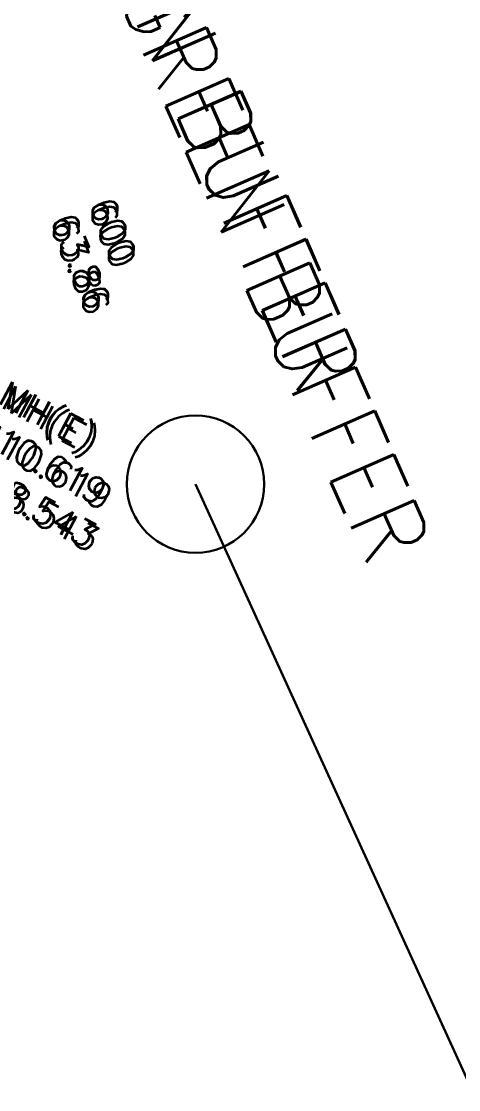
# Model space of a CAD drawing. Extents: x -15449 to 527173, y -170839 to 146543.
# Drawn here: x 15561.3 to 15563.43, y 7801.01 to 7806.23 of the extents above; entities that cross this region are included whole.
import ezdxf
from ezdxf.enums import TextEntityAlignment as Align

# ---------------------------------------------------------------- set-up
doc = ezdxf.new("R2010")
doc.units = 0
doc.header["$LTSCALE"] = 8
doc.layers.get('0').update_dxf_attribs({"color": 1, "linetype": 'CONTINUOUS'})
for name, color, linetype, lineweight in [('G-IMPT', 7, 'CONTINUOUS', 30), ('Micron SGP Titleblock CAD template EDI$0$G-ANNO-TTLB', 7, 'CONTINUOUS', 30), ('X-F10A-LAY-S0-00-ASITE-001_EXTG_ROOF$0$A-_ROAD----_E', 9, 'CONTINUOUS', 20)]:
    doc.layers.add(name, color=color, linetype=linetype, lineweight=lineweight)
doc.styles.add('ROMANS', font='ROMANS')
doc.styles.add('RomanS_1', font='romans__.ttf', dxfattribs={"width": 0.9, "height": 8.694455})
doc.styles.add('X-F10A-LAY-S0-00-ASITE-001_EXTG_ROOF$0$X-IMFT-LAY-S0-00-AARCH-PHASE1R$0$Standard', font='romans.shx', dxfattribs={"width": 0.85})
doc.styles.add('X-F10A-LAY-S0-00-ASITE-001_EXTG_ROOF$0$X-MIC-LAY-S10-00-ASITE-001_FOR_JTC$0$ROMANS', font='romans.shx', dxfattribs={"width": 0.8})

# ---------------------------------------------------------------- blocks, each defined once
blk = doc.blocks.new('A$Cf1db08be')
at = {"layer": 'G-IMPT'}
blk.add_line((90.0726, 24.3148), (93.4581, 16.8993), dxfattribs=at)
blk.add_circle((90.0726, 24.3148), 0.3361, dxfattribs=at)
at = {"layer": 'X-F10A-LAY-S0-00-ASITE-001_EXTG_ROOF$0$A-_ROAD----_E'}
for p, q in [((90.0718, 24.315), (93.4573, 16.8996)), ((90.0726, 24.3148), (93.4581, 16.8993))]:
    blk.add_line(p, q, dxfattribs=at)
for centre in [(90.0718, 24.315), (90.0726, 24.3148)]:
    blk.add_circle(centre, 0.3361, dxfattribs=at)
at = {"layer": 'G-IMPT', "style": 'RomanS_1', "width": 0.9}
blk.add_text('3.0M WIDE GREEN BUFFER', height=0.336063, rotation=293.6909, dxfattribs=at).set_placement((88.4258, 29.6632))
blk.add_text('3.0M WIDE GREEN BUFFER', height=0.336063, rotation=293.6909, dxfattribs=at).set_placement((88.4258, 29.6632))
at = {"layer": 'G-IMPT', "style": 'ROMANS'}
for s, rotation, p in [('600', 292.3218, (89.5498, 25.6849)), ('63.86', 292.3218, (89.3611, 25.6074)), ('MH(E)', 331.7835, (89.0987, 24.7131)), ('110.619', 331.7835, (88.9778, 24.5397)), ('IL98.543', 331.7835, (88.9001, 24.343))]:
    blk.add_text(s, height=0.12602, rotation=rotation, dxfattribs=at).set_placement(p)
at = {"layer": 'X-F10A-LAY-S0-00-ASITE-001_EXTG_ROOF$0$A-_ROAD----_E', "style": 'RomanS_1', "width": 0.9}
for p in [(88.425, 29.6634), (88.425, 29.6633)]:
    blk.add_text('3.0M WIDE GREEN BUFFER', height=0.33606, rotation=293.6909, dxfattribs=at).set_placement(p)
at = {"layer": 'X-F10A-LAY-S0-00-ASITE-001_EXTG_ROOF$0$A-_ROAD----_E', "style": 'X-F10A-LAY-S0-00-ASITE-001_EXTG_ROOF$0$X-MIC-LAY-S10-00-ASITE-001_FOR_JTC$0$ROMANS', "width": 0.9}
blk.add_text('3.0M WIDE GREEN BUFFER', height=0.336063, rotation=293.6909, dxfattribs=at).set_placement((90.923, 23.8979), align=Align.RIGHT)
blk.add_text('3.0M WIDE GREEN BUFFER', height=0.336063, rotation=293.6909, dxfattribs=at).set_placement((90.923, 23.8979), align=Align.RIGHT)
at = {"layer": 'X-F10A-LAY-S0-00-ASITE-001_EXTG_ROOF$0$A-_ROAD----_E'}
for s, rotation, style, p in [('600', 292.3218, 'X-F10A-LAY-S0-00-ASITE-001_EXTG_ROOF$0$X-IMFT-LAY-S0-00-AARCH-PHASE1R$0$Standard', (89.5485, 25.6587)), ('600', 292.3218, 'ROMANS', (89.549, 25.6851)), ('63.86', 292.3218, 'ROMANS', (89.3603, 25.6076)), ('63.86', 292.3218, 'X-F10A-LAY-S0-00-ASITE-001_EXTG_ROOF$0$X-IMFT-LAY-S0-00-AARCH-PHASE1R$0$Standard', (89.3598, 25.5812)), ('MH(E)', 331.7835, 'ROMANS', (89.098, 24.7134)), ('MH(E)', 331.7835, 'X-F10A-LAY-S0-00-ASITE-001_EXTG_ROOF$0$X-IMFT-LAY-S0-00-AARCH-PHASE1R$0$Standard', (89.1144, 24.6921, -9.4735)), ('110.619', 331.7835, 'ROMANS', (88.9771, 24.5399)), ('110.619', 331.7835, 'X-F10A-LAY-S0-00-ASITE-001_EXTG_ROOF$0$X-IMFT-LAY-S0-00-AARCH-PHASE1R$0$Standard', (89.0045, 24.5127, -9.4735)), ('IL98.543', 331.7835, 'ROMANS', (88.8993, 24.3432)), ('IL98.543', 331.7835, 'X-F10A-LAY-S0-00-ASITE-001_EXTG_ROOF$0$X-IMFT-LAY-S0-00-AARCH-PHASE1R$0$Standard', (88.9158, 24.3219, -9.4735))]:
    blk.add_text(s, height=0.12602, rotation=rotation, dxfattribs=dict(at, style=style)).set_placement(p)
blk = doc.blocks.new('Micron SGP Titleblock CAD template EDI$0$MU_SGP_ANTitleblock_A1_Type01_v1_1 - A1-419101-sample')
blk.add_blockref('A$Cf1db08be', (731.5833, 312.0548))
blk = doc.blocks.new('Micron SGP Titleblock CAD template EDI')
at = {"layer": 'Micron SGP Titleblock CAD template EDI$0$G-ANNO-TTLB'}
blk.add_blockref('Micron SGP Titleblock CAD template EDI$0$MU_SGP_ANTitleblock_A1_Type01_v1_1 - A1-419101-sample', (-3.846, 118.8541), dxfattribs=at)

msp = doc.modelspace()

# ---------------------------------------------------------------- block references
msp.add_blockref('Micron SGP Titleblock CAD template EDI', (14744.3378, 7348.7447))

doc.saveas('drawing.dxf')
